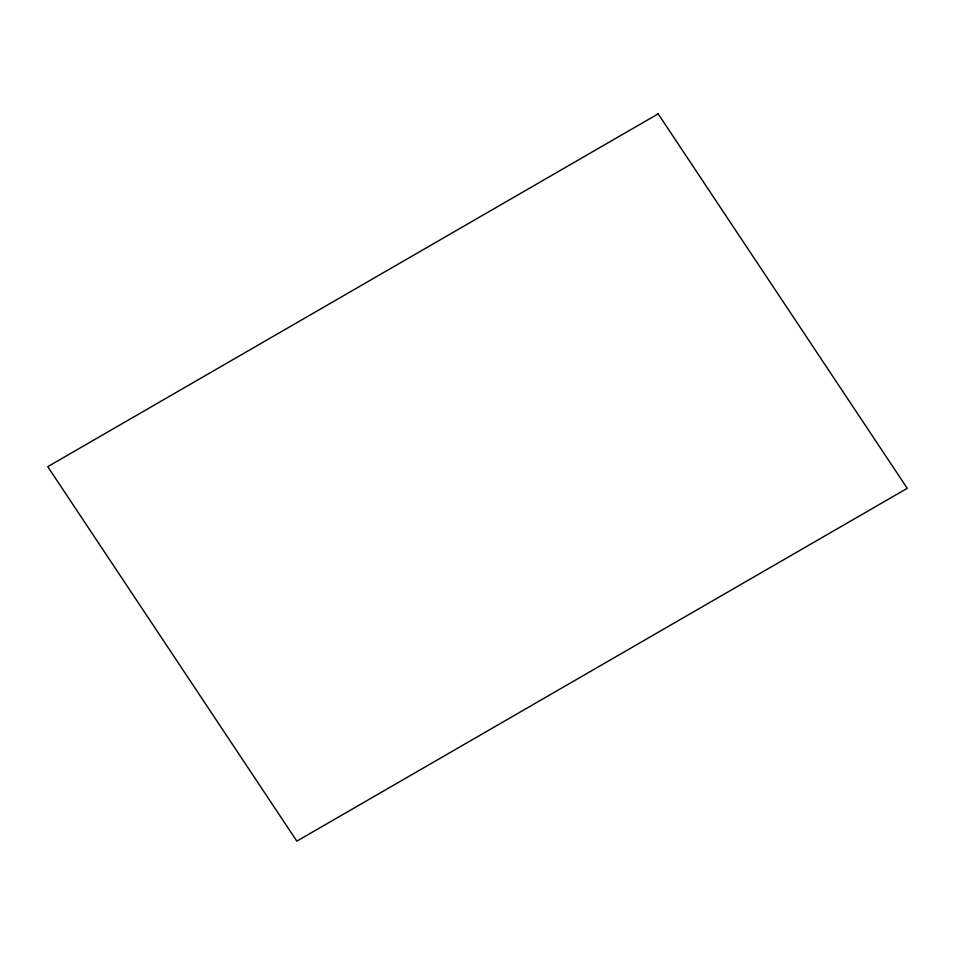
<?xml version="1.0" encoding="UTF-8"?>
<svg xmlns="http://www.w3.org/2000/svg" width="955" height="955" viewBox="0 0 955 955"><rect width="100%" height="100%" fill="white"/><g stroke="black" fill="none" stroke-linecap="round" stroke-linejoin="round"><path stroke-width="1.43" d="M658.162 113.86L47.75 466.673L296.838 841.14L907.25 488.327L658.162 113.86"/></g></svg>
